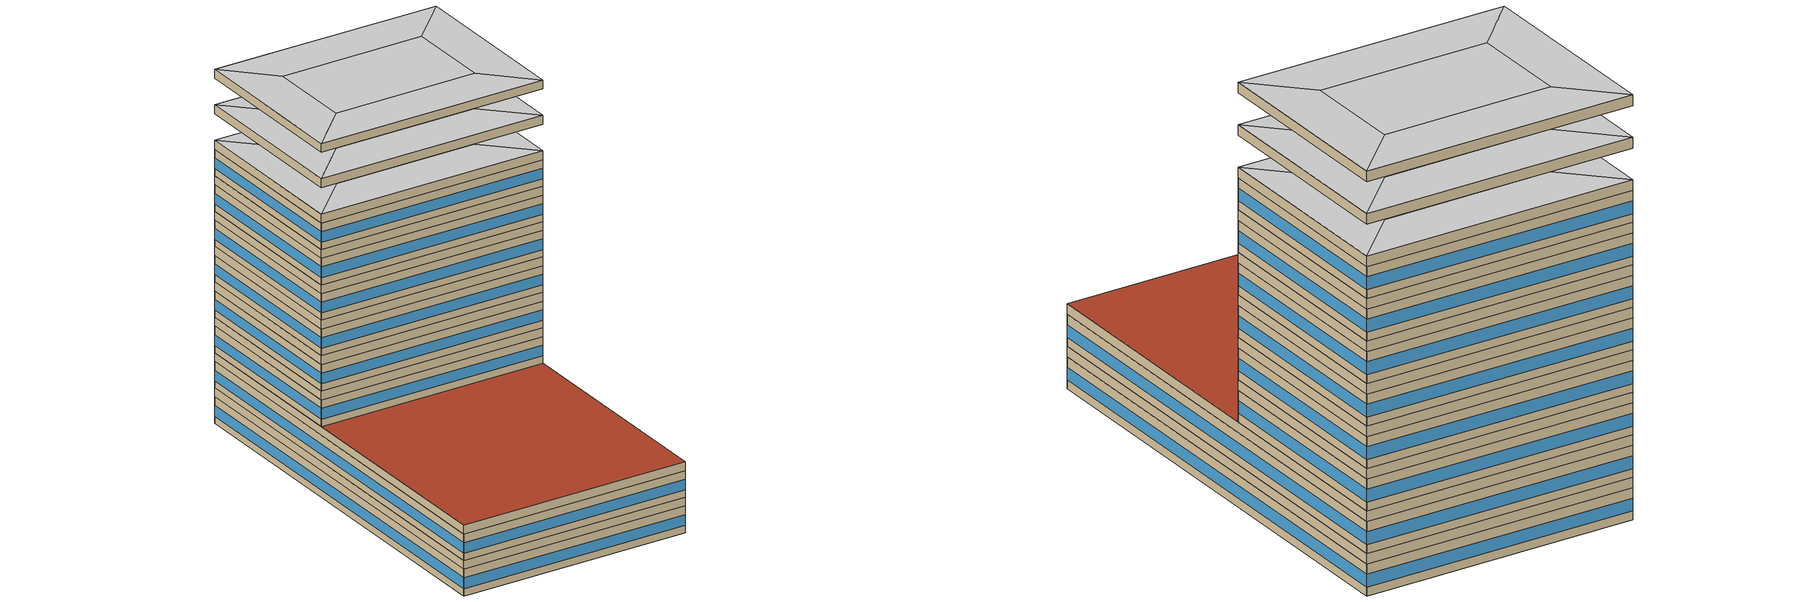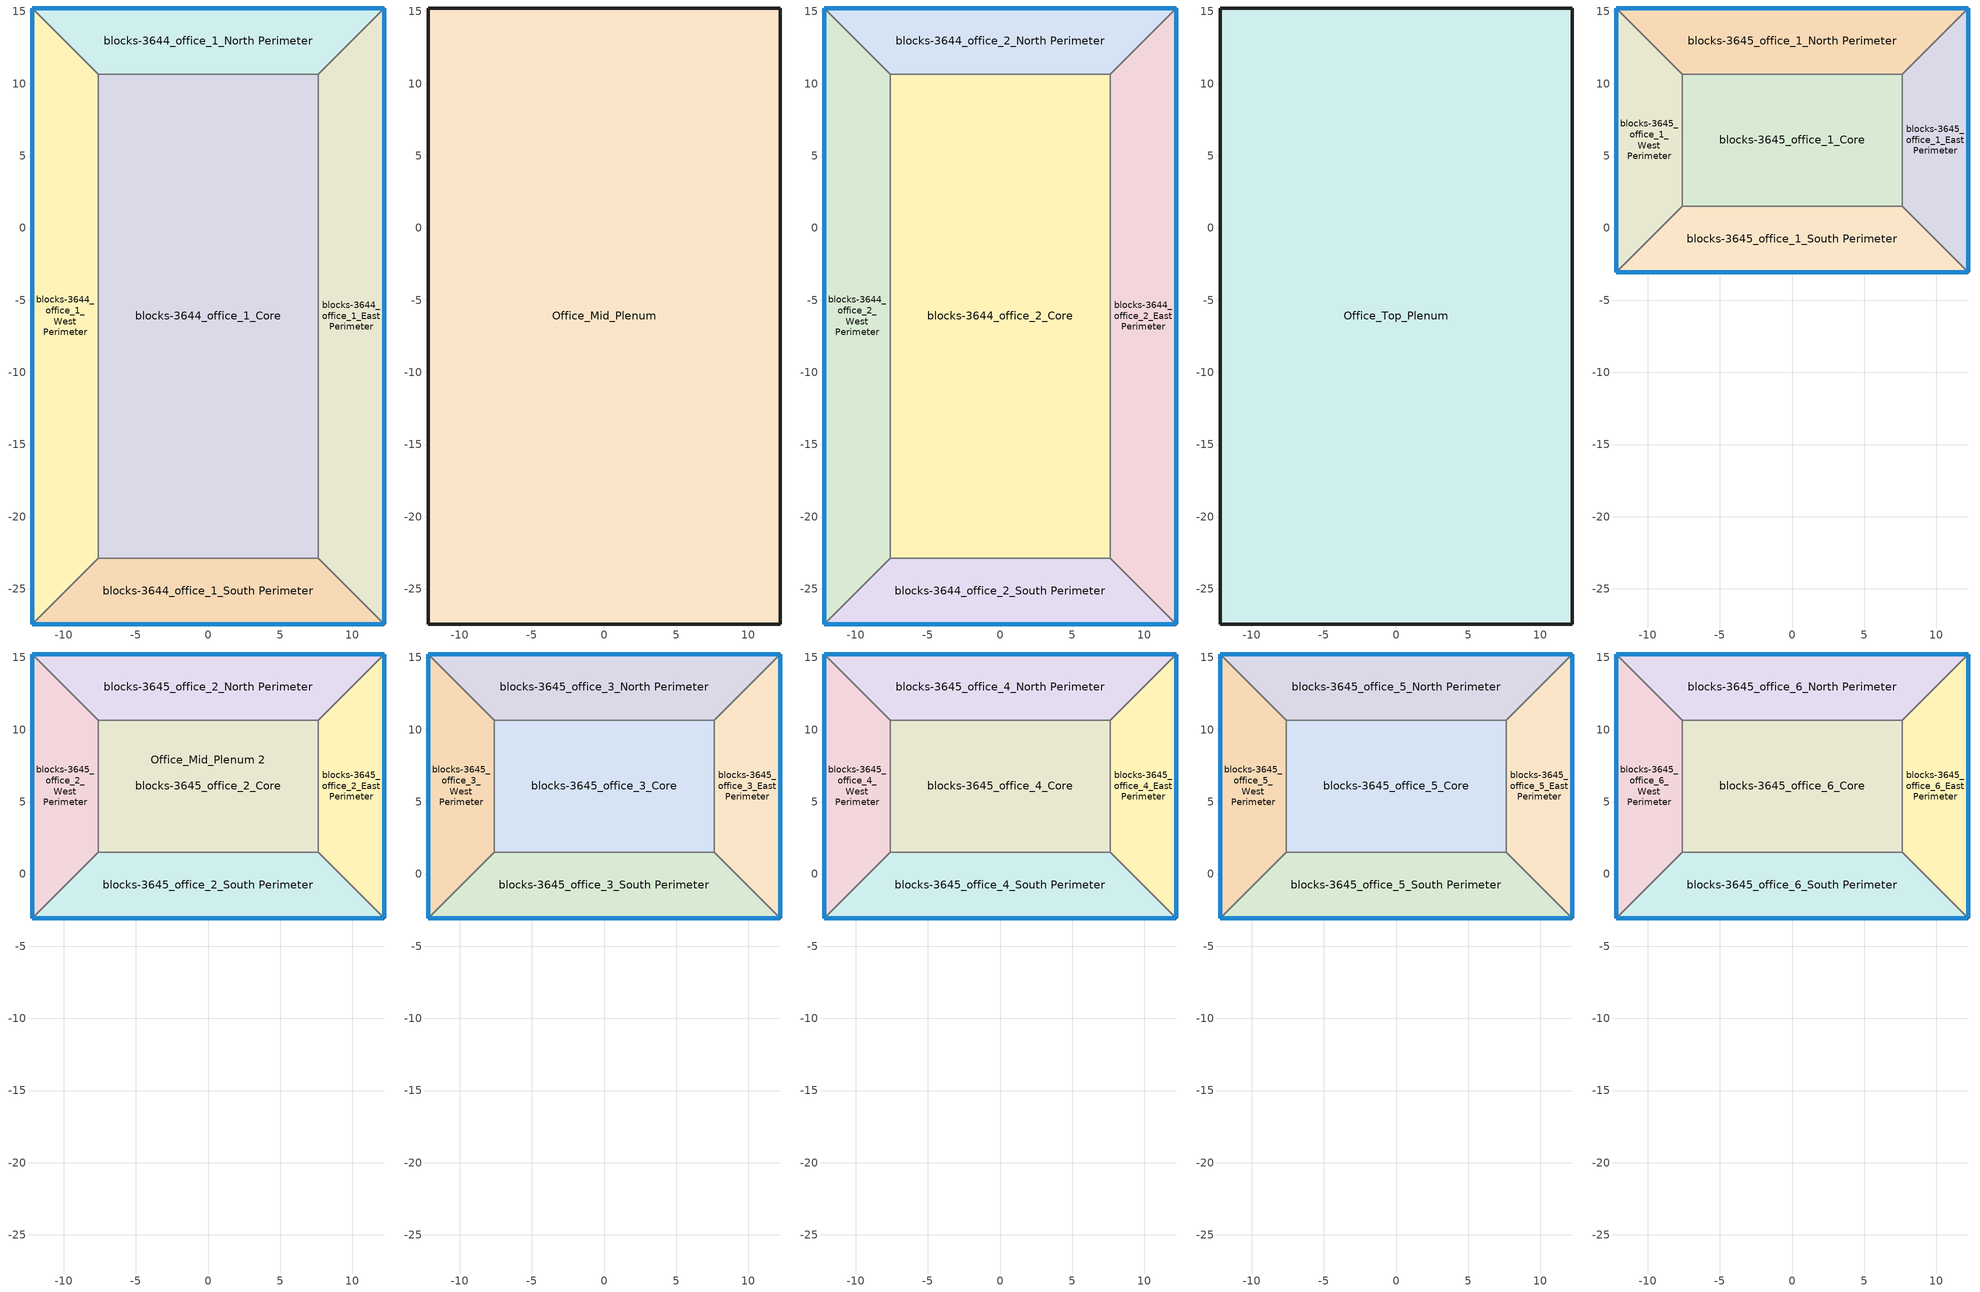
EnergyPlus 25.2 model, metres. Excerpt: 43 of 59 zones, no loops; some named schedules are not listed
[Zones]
blocks-3644_office_1_West Perimeter
 floor ground (Construction Ffactor Ground Floor 2): -12.19,-27.43 -12.19,15.24 -7.62,10.67 -7.62,-22.86 z0
 wall outside (Siding_Steel_Frame_Wall): -12.19,15.24 -12.19,-27.43 z0:2.74
 wall to blocks-3644_office_1_North Perimeter (Standard_Int-Wall): -7.62,10.67 -12.19,15.24 z0:2.74
 wall to blocks-3644_office_1_Core (Standard_Int-Wall): -7.62,-22.86 -7.62,10.67 z0:2.74
 wall to blocks-3644_office_1_South Perimeter (Standard_Int-Wall): -12.19,-27.43 -7.62,-22.86 z0:2.74
 window (fenestration_1.7034789676901698_0.4171_0.7): -12.19,15.21 -12.19,-27.41 z0.76:1.86
blocks-3644_office_1_North Perimeter
 floor ground (Construction Ffactor Ground Floor 3): -12.19,15.24 12.19,15.24 7.62,10.67 -7.62,10.67 z0
 wall outside (Siding_Steel_Frame_Wall): 12.19,15.24 -12.19,15.24 z0:2.74
 wall to blocks-3644_office_1_East Perimeter (Standard_Int-Wall): 7.62,10.67 12.19,15.24 z0:2.74
 wall to blocks-3644_office_1_Core (Standard_Int-Wall): -7.62,10.67 7.62,10.67 z0:2.74
 window (fenestration_1.7034789676901698_0.51_0.7): 12.17,15.24 -12.17,15.24 z0.76:1.86
blocks-3644_office_1_East Perimeter
 floor ground (Construction Ffactor Ground Floor 2): 12.19,15.24 12.19,-27.43 7.62,-22.86 7.62,10.67 z0
 wall outside (Siding_Steel_Frame_Wall): 12.19,-27.43 12.19,15.24 z0:2.74
 wall to blocks-3644_office_1_South Perimeter (Standard_Int-Wall): 7.62,-22.86 12.19,-27.43 z0:2.74
 wall to blocks-3644_office_1_Core (Standard_Int-Wall): 7.62,10.67 7.62,-22.86 z0:2.74
 window (fenestration_1.7034789676901698_0.4171_0.7): 12.19,-27.41 12.19,15.21 z0.76:1.86
blocks-3644_office_1_South Perimeter
 floor ground (Construction Ffactor Ground Floor 3): 12.19,-27.43 -12.19,-27.43 -7.62,-22.86 7.62,-22.86 z0
 wall outside (Siding_Steel_Frame_Wall): -12.19,-27.43 12.19,-27.43 z0:2.74
 wall to blocks-3644_office_1_Core (Standard_Int-Wall): 7.62,-22.86 -7.62,-22.86 z0:2.74
 window (fenestration_1.7034789676901698_0.4171_0.7): -12.17,-27.43 12.17,-27.43 z0.76:1.86
blocks-3644_office_1_Core
 floor ground (Construction Ffactor Ground Floor 4): -7.62,-22.86 -7.62,10.67 7.62,10.67 7.62,-22.86 z0
Office_Mid_Plenum
 floor to blocks-3644_office_1_West Perimeter (INT-FLOOR-TOPSIDE): -12.19,15.24 -7.62,10.67 -7.62,-22.86 -12.19,-27.43 z2.74
 floor to blocks-3644_office_1_North Perimeter (INT-FLOOR-TOPSIDE): 12.19,15.24 7.62,10.67 -7.62,10.67 -12.19,15.24 z2.74
 floor to blocks-3644_office_1_East Perimeter (INT-FLOOR-TOPSIDE): 12.19,15.24 12.19,-27.43 7.62,-22.86 7.62,10.67 z2.74
 floor to blocks-3644_office_1_South Perimeter (INT-FLOOR-TOPSIDE): 7.62,-22.86 12.19,-27.43 -12.19,-27.43 -7.62,-22.86 z2.74
 floor to blocks-3644_office_1_Core (INT-FLOOR-TOPSIDE): 7.62,10.67 7.62,-22.86 -7.62,-22.86 -7.62,10.67 z2.74
 wall outside (Siding_Steel_Frame_Wall): -12.19,15.24 -12.19,-27.43 12.19,-27.43 12.19,15.24 -12.19,15.24 z2.74:3.66
blocks-3644_office_2_West Perimeter
 floor to Office_Mid_Plenum (INT-FLOOR-TOPSIDE): -12.19,15.24 -7.62,10.67 -7.62,-22.86 -12.19,-27.43 z3.66
 wall outside (Siding_Steel_Frame_Wall): -12.19,15.24 -12.19,-27.43 z3.66:6.4
 wall to blocks-3644_office_2_North Perimeter (Standard_Int-Wall): -7.62,10.67 -12.19,15.24 z3.66:6.4
 wall to blocks-3644_office_2_Core (Standard_Int-Wall): -7.62,-22.86 -7.62,10.67 z3.66:6.4
 wall to blocks-3644_office_2_South Perimeter (Standard_Int-Wall): -12.19,-27.43 -7.62,-22.86 z3.66:6.4
 window (fenestration_1.7034789676901698_0.4171_0.7): -12.19,15.21 -12.19,-27.41 z4.42:5.52
blocks-3644_office_2_North Perimeter
 floor to Office_Mid_Plenum (INT-FLOOR-TOPSIDE): 12.19,15.24 7.62,10.67 -7.62,10.67 -12.19,15.24 z3.66
 wall outside (Siding_Steel_Frame_Wall): 12.19,15.24 -12.19,15.24 z3.66:6.4
 wall to blocks-3644_office_2_East Perimeter (Standard_Int-Wall): 7.62,10.67 12.19,15.24 z3.66:6.4
 wall to blocks-3644_office_2_Core (Standard_Int-Wall): -7.62,10.67 7.62,10.67 z3.66:6.4
 window (fenestration_1.7034789676901698_0.51_0.7): 12.17,15.24 -12.17,15.24 z4.42:5.52
blocks-3644_office_2_East Perimeter
 floor to Office_Mid_Plenum (INT-FLOOR-TOPSIDE): 12.19,15.24 12.19,-27.43 7.62,-22.86 7.62,10.67 z3.66
 wall outside (Siding_Steel_Frame_Wall): 12.19,-27.43 12.19,15.24 z3.66:6.4
 wall to blocks-3644_office_2_South Perimeter (Standard_Int-Wall): 7.62,-22.86 12.19,-27.43 z3.66:6.4
 wall to blocks-3644_office_2_Core (Standard_Int-Wall): 7.62,10.67 7.62,-22.86 z3.66:6.4
 window (fenestration_1.7034789676901698_0.4171_0.7): 12.19,-27.41 12.19,15.21 z4.42:5.52
blocks-3644_office_2_South Perimeter
 floor to Office_Mid_Plenum (INT-FLOOR-TOPSIDE): 7.62,-22.86 12.19,-27.43 -12.19,-27.43 -7.62,-22.86 z3.66
 wall outside (Siding_Steel_Frame_Wall): -12.19,-27.43 12.19,-27.43 z3.66:6.4
 wall to blocks-3644_office_2_Core (Standard_Int-Wall): 7.62,-22.86 -7.62,-22.86 z3.66:6.4
 window (fenestration_1.7034789676901698_0.4171_0.7): -12.17,-27.43 12.17,-27.43 z4.42:5.52
blocks-3644_office_2_Core
 floor to Office_Mid_Plenum (INT-FLOOR-TOPSIDE): -7.62,-22.86 -7.62,10.67 7.62,10.67 7.62,-22.86 z3.66
Office_Top_Plenum
 floor to blocks-3644_office_2_West Perimeter (INT-FLOOR-TOPSIDE): -12.19,15.24 -7.62,10.67 -7.62,-22.86 -12.19,-27.43 z6.4
 floor to blocks-3644_office_2_North Perimeter (INT-FLOOR-TOPSIDE): 12.19,15.24 7.62,10.67 -7.62,10.67 -12.19,15.24 z6.4
 floor to blocks-3644_office_2_East Perimeter (INT-FLOOR-TOPSIDE): 12.19,15.24 12.19,-27.43 7.62,-22.86 7.62,10.67 z6.4
 floor to blocks-3644_office_2_South Perimeter (INT-FLOOR-TOPSIDE): 7.62,-22.86 12.19,-27.43 -12.19,-27.43 -7.62,-22.86 z6.4
 floor to blocks-3644_office_2_Core (INT-FLOOR-TOPSIDE): 7.62,10.67 7.62,-22.86 -7.62,-22.86 -7.62,10.67 z6.4
 wall outside (Siding_Steel_Frame_Wall): -12.19,15.24 -12.19,-27.43 12.19,-27.43 12.19,15.24 -12.19,15.24 z6.4:7.32
 roof outside (IEAD_Metal_Deck): 12.19,-27.43 12.19,-3.05 -12.19,-3.05 -12.19,-27.43 z7.32
blocks-3645_office_1_West Perimeter
 floor to Office_Top_Plenum (INT-FLOOR-TOPSIDE): -12.19,15.24 -7.62,10.67 -7.62,1.52 -12.19,-3.05 z7.32
 wall outside (Siding_Steel_Frame_Wall): -12.19,15.24 -12.19,-3.05 z7.32:10.06
 wall to blocks-3645_office_1_North Perimeter (Standard_Int-Wall): -7.62,10.67 -12.19,15.24 z7.32:10.06
 wall to blocks-3645_office_1_Core (Standard_Int-Wall): -7.62,1.52 -7.62,10.67 z7.32:10.06
 wall to blocks-3645_office_1_South Perimeter (Standard_Int-Wall): -12.19,-3.05 -7.62,1.52 z7.32:10.06
 window (fenestration_1.7034789676901698_0.4171_0.7): -12.19,15.21 -12.19,-3.02 z8.08:9.18
blocks-3645_office_1_North Perimeter
 floor to Office_Top_Plenum (INT-FLOOR-TOPSIDE): 12.19,15.24 7.62,10.67 -7.62,10.67 -12.19,15.24 z7.32
 wall outside (Siding_Steel_Frame_Wall): 12.19,15.24 -12.19,15.24 z7.32:10.06
 wall to blocks-3645_office_1_East Perimeter (Standard_Int-Wall): 7.62,10.67 12.19,15.24 z7.32:10.06
 wall to blocks-3645_office_1_Core (Standard_Int-Wall): -7.62,10.67 7.62,10.67 z7.32:10.06
 window (fenestration_1.7034789676901698_0.51_0.7): 12.17,15.24 -12.17,15.24 z8.08:9.18
blocks-3645_office_1_East Perimeter
 floor to Office_Top_Plenum (INT-FLOOR-TOPSIDE): 12.19,15.24 12.19,-3.05 7.62,1.52 7.62,10.67 z7.32
 wall outside (Siding_Steel_Frame_Wall): 12.19,-3.05 12.19,15.24 z7.32:10.06
 wall to blocks-3645_office_1_South Perimeter (Standard_Int-Wall): 7.62,1.52 12.19,-3.05 z7.32:10.06
 wall to blocks-3645_office_1_Core (Standard_Int-Wall): 7.62,10.67 7.62,1.52 z7.32:10.06
 window (fenestration_1.7034789676901698_0.4171_0.7): 12.19,-3.02 12.19,15.21 z8.08:9.18
blocks-3645_office_1_South Perimeter
 floor to Office_Top_Plenum (INT-FLOOR-TOPSIDE): 7.62,1.52 12.19,-3.05 -12.19,-3.05 -7.62,1.52 z7.32
 wall outside (Siding_Steel_Frame_Wall): -12.19,-3.05 12.19,-3.05 z7.32:10.06
 wall to blocks-3645_office_1_Core (Standard_Int-Wall): 7.62,1.52 -7.62,1.52 z7.32:10.06
 window (fenestration_1.7034789676901698_0.4171_0.7): -12.17,-3.05 12.17,-3.05 z8.08:9.18
blocks-3645_office_1_Core
 floor to Office_Top_Plenum (INT-FLOOR-TOPSIDE): -7.62,1.52 -7.62,10.67 7.62,10.67 7.62,1.52 z7.32
Office_Mid_Plenum 2
 floor to blocks-3645_office_1_West Perimeter (INT-FLOOR-TOPSIDE): -12.19,15.24 -7.62,10.67 -7.62,1.52 -12.19,-3.05 z10.06
 floor to blocks-3645_office_2_West Perimeter (INT-FLOOR-TOPSIDE): -12.19,15.24 -7.62,10.67 -7.62,1.52 -12.19,-3.05 z13.72
 floor to blocks-3645_office_3_West Perimeter (INT-FLOOR-TOPSIDE): -12.19,15.24 -7.62,10.67 -7.62,1.52 -12.19,-3.05 z17.37
 floor to blocks-3645_office_4_West Perimeter (INT-FLOOR-TOPSIDE): -12.19,15.24 -7.62,10.67 -7.62,1.52 -12.19,-3.05 z21.03
 floor to blocks-3645_office_5_West Perimeter (INT-FLOOR-TOPSIDE): -12.19,15.24 -7.62,10.67 -7.62,1.52 -12.19,-3.05 z24.69
 floor to blocks-3645_office_6_West Perimeter (INT-FLOOR-TOPSIDE): -12.19,15.24 -7.62,10.67 -7.62,1.52 -12.19,-3.05 z28.35
 floor to blocks-3645_office_7_West Perimeter (INT-FLOOR-TOPSIDE): -12.19,15.24 -7.62,10.67 -7.62,1.52 -12.19,-3.05 z32
 floor to blocks-3645_office_8_West Perimeter (INT-FLOOR-TOPSIDE): -12.19,15.24 -7.62,10.67 -7.62,1.52 -12.19,-3.05 z35.66
 floor to blocks-3645_office_1_North Perimeter (INT-FLOOR-TOPSIDE): 12.19,15.24 7.62,10.67 -7.62,10.67 -12.19,15.24 z10.06
 floor to blocks-3645_office_1_East Perimeter (INT-FLOOR-TOPSIDE): 12.19,15.24 12.19,-3.05 7.62,1.52 7.62,10.67 z10.06
 floor to blocks-3645_office_1_South Perimeter (INT-FLOOR-TOPSIDE): 7.62,1.52 12.19,-3.05 -12.19,-3.05 -7.62,1.52 z10.06
 floor to blocks-3645_office_1_Core (INT-FLOOR-TOPSIDE): 7.62,10.67 7.62,1.52 -7.62,1.52 -7.62,10.67 z10.06
 floor to blocks-3645_office_2_North Perimeter (INT-FLOOR-TOPSIDE): 12.19,15.24 7.62,10.67 -7.62,10.67 -12.19,15.24 z13.72
 floor to blocks-3645_office_2_East Perimeter (INT-FLOOR-TOPSIDE): 12.19,15.24 12.19,-3.05 7.62,1.52 7.62,10.67 z13.72
 floor to blocks-3645_office_2_South Perimeter (INT-FLOOR-TOPSIDE): 7.62,1.52 12.19,-3.05 -12.19,-3.05 -7.62,1.52 z13.72
 floor to blocks-3645_office_2_Core (INT-FLOOR-TOPSIDE): 7.62,10.67 7.62,1.52 -7.62,1.52 -7.62,10.67 z13.72
 floor to blocks-3645_office_3_North Perimeter (INT-FLOOR-TOPSIDE): 12.19,15.24 7.62,10.67 -7.62,10.67 -12.19,15.24 z17.37
 floor to blocks-3645_office_3_East Perimeter (INT-FLOOR-TOPSIDE): 12.19,15.24 12.19,-3.05 7.62,1.52 7.62,10.67 z17.37
 floor to blocks-3645_office_3_South Perimeter (INT-FLOOR-TOPSIDE): 7.62,1.52 12.19,-3.05 -12.19,-3.05 -7.62,1.52 z17.37
 floor to blocks-3645_office_3_Core (INT-FLOOR-TOPSIDE): 7.62,10.67 7.62,1.52 -7.62,1.52 -7.62,10.67 z17.37
 floor to blocks-3645_office_4_North Perimeter (INT-FLOOR-TOPSIDE): 12.19,15.24 7.62,10.67 -7.62,10.67 -12.19,15.24 z21.03
 floor to blocks-3645_office_4_East Perimeter (INT-FLOOR-TOPSIDE): 12.19,15.24 12.19,-3.05 7.62,1.52 7.62,10.67 z21.03
 floor to blocks-3645_office_4_South Perimeter (INT-FLOOR-TOPSIDE): 7.62,1.52 12.19,-3.05 -12.19,-3.05 -7.62,1.52 z21.03
 floor to blocks-3645_office_4_Core (INT-FLOOR-TOPSIDE): 7.62,10.67 7.62,1.52 -7.62,1.52 -7.62,10.67 z21.03
 floor to blocks-3645_office_5_North Perimeter (INT-FLOOR-TOPSIDE): 12.19,15.24 7.62,10.67 -7.62,10.67 -12.19,15.24 z24.69
 floor to blocks-3645_office_5_East Perimeter (INT-FLOOR-TOPSIDE): 12.19,15.24 12.19,-3.05 7.62,1.52 7.62,10.67 z24.69
 floor to blocks-3645_office_5_South Perimeter (INT-FLOOR-TOPSIDE): 7.62,1.52 12.19,-3.05 -12.19,-3.05 -7.62,1.52 z24.69
 floor to blocks-3645_office_5_Core (INT-FLOOR-TOPSIDE): 7.62,10.67 7.62,1.52 -7.62,1.52 -7.62,10.67 z24.69
 floor to blocks-3645_office_6_North Perimeter (INT-FLOOR-TOPSIDE): 12.19,15.24 7.62,10.67 -7.62,10.67 -12.19,15.24 z28.35
 floor to blocks-3645_office_6_East Perimeter (INT-FLOOR-TOPSIDE): 12.19,15.24 12.19,-3.05 7.62,1.52 7.62,10.67 z28.35
 floor to blocks-3645_office_6_South Perimeter (INT-FLOOR-TOPSIDE): 7.62,1.52 12.19,-3.05 -12.19,-3.05 -7.62,1.52 z28.35
 floor to blocks-3645_office_6_Core (INT-FLOOR-TOPSIDE): 7.62,10.67 7.62,1.52 -7.62,1.52 -7.62,10.67 z28.35
 floor to blocks-3645_office_7_North Perimeter (INT-FLOOR-TOPSIDE): 12.19,15.24 7.62,10.67 -7.62,10.67 -12.19,15.24 z32
 floor to blocks-3645_office_7_East Perimeter (INT-FLOOR-TOPSIDE): 12.19,15.24 12.19,-3.05 7.62,1.52 7.62,10.67 z32
 floor to blocks-3645_office_7_South Perimeter (INT-FLOOR-TOPSIDE): 7.62,1.52 12.19,-3.05 -12.19,-3.05 -7.62,1.52 z32
 floor to blocks-3645_office_7_Core (INT-FLOOR-TOPSIDE): 7.62,10.67 7.62,1.52 -7.62,1.52 -7.62,10.67 z32
 floor to blocks-3645_office_8_North Perimeter (INT-FLOOR-TOPSIDE): 12.19,15.24 7.62,10.67 -7.62,10.67 -12.19,15.24 z35.66
 floor to blocks-3645_office_8_East Perimeter (INT-FLOOR-TOPSIDE): 12.19,15.24 12.19,-3.05 7.62,1.52 7.62,10.67 z35.66
 floor to blocks-3645_office_8_South Perimeter (INT-FLOOR-TOPSIDE): 7.62,1.52 12.19,-3.05 -12.19,-3.05 -7.62,1.52 z35.66
 floor to blocks-3645_office_8_Core (INT-FLOOR-TOPSIDE): 7.62,10.67 7.62,1.52 -7.62,1.52 -7.62,10.67 z35.66
 wall outside (Siding_Steel_Frame_Wall): -12.19,15.24 -12.19,-3.05 12.19,-3.05 12.19,15.24 -12.19,15.24 z10.06:10.97; -12.19,15.24 -12.19,-3.05 12.19,-3.05 12.19,15.24 -12.19,15.24 z13.72:14.63; -12.19,15.24 -12.19,-3.05 12.19,-3.05 12.19,15.24 -12.19,15.24 z17.37:18.29; -12.19,15.24 -12.19,-3.05 12.19,-3.05 12.19,15.24 -12.19,15.24 z21.03:21.95; -12.19,15.24 -12.19,-3.05 12.19,-3.05 12.19,15.24 -12.19,15.24 z24.69:25.6; -12.19,15.24 -12.19,-3.05 12.19,-3.05 12.19,15.24 -12.19,15.24 z28.35:29.26; -12.19,15.24 -12.19,-3.05 12.19,-3.05 12.19,15.24 -12.19,15.24 z32:32.92; -12.19,15.24 -12.19,-3.05 12.19,-3.05 12.19,15.24 -12.19,15.24 z35.66:36.58
 ceiling to blocks-3645_office_7_West Perimeter (INT-FLOOR-UNDERSIDE): -12.19,-3.05 -7.62,1.52 -7.62,10.67 -12.19,15.24 z29.26
 ceiling to blocks-3645_office_8_West Perimeter (INT-FLOOR-UNDERSIDE): -12.19,-3.05 -7.62,1.52 -7.62,10.67 -12.19,15.24 z32.92
 ceiling to blocks-3645_office_9_West Perimeter (INT-FLOOR-UNDERSIDE): -12.19,-3.05 -7.62,1.52 -7.62,10.67 -12.19,15.24 z36.58
 ceiling to blocks-3645_office_7_North Perimeter (INT-FLOOR-UNDERSIDE): 7.62,10.67 12.19,15.24 -12.19,15.24 -7.62,10.67 z29.26
 ceiling to blocks-3645_office_7_East Perimeter (INT-FLOOR-UNDERSIDE): 12.19,-3.05 12.19,15.24 7.62,10.67 7.62,1.52 z29.26
 ceiling to blocks-3645_office_7_South Perimeter (INT-FLOOR-UNDERSIDE): 12.19,-3.05 7.62,1.52 -7.62,1.52 -12.19,-3.05 z29.26
 ceiling to blocks-3645_office_7_Core (INT-FLOOR-UNDERSIDE): 7.62,1.52 7.62,10.67 -7.62,10.67 -7.62,1.52 z29.26
 ceiling to blocks-3645_office_8_North Perimeter (INT-FLOOR-UNDERSIDE): 7.62,10.67 12.19,15.24 -12.19,15.24 -7.62,10.67 z32.92
 ceiling to blocks-3645_office_8_East Perimeter (INT-FLOOR-UNDERSIDE): 12.19,-3.05 12.19,15.24 7.62,10.67 7.62,1.52 z32.92
 ceiling to blocks-3645_office_8_South Perimeter (INT-FLOOR-UNDERSIDE): 12.19,-3.05 7.62,1.52 -7.62,1.52 -12.19,-3.05 z32.92
 ceiling to blocks-3645_office_8_Core (INT-FLOOR-UNDERSIDE): 7.62,1.52 7.62,10.67 -7.62,10.67 -7.62,1.52 z32.92
 ceiling to blocks-3645_office_9_North Perimeter (INT-FLOOR-UNDERSIDE): 7.62,10.67 12.19,15.24 -12.19,15.24 -7.62,10.67 z36.58
 ceiling to blocks-3645_office_9_East Perimeter (INT-FLOOR-UNDERSIDE): 12.19,-3.05 12.19,15.24 7.62,10.67 7.62,1.52 z36.58
 ceiling to blocks-3645_office_9_South Perimeter (INT-FLOOR-UNDERSIDE): 12.19,-3.05 7.62,1.52 -7.62,1.52 -12.19,-3.05 z36.58
 ceiling to blocks-3645_office_9_Core (INT-FLOOR-UNDERSIDE): 7.62,1.52 7.62,10.67 -7.62,10.67 -7.62,1.52 z36.58
blocks-3645_office_2_West Perimeter
 floor to Office_Mid_Plenum 2 (INT-FLOOR-TOPSIDE): -12.19,15.24 -7.62,10.67 -7.62,1.52 -12.19,-3.05 z10.97
 wall outside (Siding_Steel_Frame_Wall): -12.19,15.24 -12.19,-3.05 z10.97:13.72
 wall to blocks-3645_office_2_North Perimeter (Standard_Int-Wall): -7.62,10.67 -12.19,15.24 z10.97:13.72
 wall to blocks-3645_office_2_Core (Standard_Int-Wall): -7.62,1.52 -7.62,10.67 z10.97:13.72
 wall to blocks-3645_office_2_South Perimeter (Standard_Int-Wall): -12.19,-3.05 -7.62,1.52 z10.97:13.72
 window (fenestration_1.7034789676901698_0.4171_0.7): -12.19,15.21 -12.19,-3.02 z11.73:12.84
blocks-3645_office_2_North Perimeter
 floor to Office_Mid_Plenum 2 (INT-FLOOR-TOPSIDE): 12.19,15.24 7.62,10.67 -7.62,10.67 -12.19,15.24 z10.97
 wall outside (Siding_Steel_Frame_Wall): 12.19,15.24 -12.19,15.24 z10.97:13.72
 wall to blocks-3645_office_2_East Perimeter (Standard_Int-Wall): 7.62,10.67 12.19,15.24 z10.97:13.72
 wall to blocks-3645_office_2_Core (Standard_Int-Wall): -7.62,10.67 7.62,10.67 z10.97:13.72
 window (fenestration_1.7034789676901698_0.51_0.7): 12.17,15.24 -12.17,15.24 z11.73:12.83
blocks-3645_office_2_East Perimeter
 floor to Office_Mid_Plenum 2 (INT-FLOOR-TOPSIDE): 12.19,15.24 12.19,-3.05 7.62,1.52 7.62,10.67 z10.97
 wall outside (Siding_Steel_Frame_Wall): 12.19,-3.05 12.19,15.24 z10.97:13.72
 wall to blocks-3645_office_2_South Perimeter (Standard_Int-Wall): 7.62,1.52 12.19,-3.05 z10.97:13.72
 wall to blocks-3645_office_2_Core (Standard_Int-Wall): 7.62,10.67 7.62,1.52 z10.97:13.72
 window (fenestration_1.7034789676901698_0.4171_0.7): 12.19,-3.02 12.19,15.21 z11.73:12.84
blocks-3645_office_2_South Perimeter
 floor to Office_Mid_Plenum 2 (INT-FLOOR-TOPSIDE): 7.62,1.52 12.19,-3.05 -12.19,-3.05 -7.62,1.52 z10.97
 wall outside (Siding_Steel_Frame_Wall): -12.19,-3.05 12.19,-3.05 z10.97:13.72
 wall to blocks-3645_office_2_Core (Standard_Int-Wall): 7.62,1.52 -7.62,1.52 z10.97:13.72
 window (fenestration_1.7034789676901698_0.4171_0.7): -12.17,-3.05 12.17,-3.05 z11.73:12.83
blocks-3645_office_2_Core
 floor to Office_Mid_Plenum 2 (INT-FLOOR-TOPSIDE): -7.62,1.52 -7.62,10.67 7.62,10.67 7.62,1.52 z10.97
blocks-3645_office_3_West Perimeter
 floor to Office_Mid_Plenum 2 (INT-FLOOR-TOPSIDE): -12.19,15.24 -7.62,10.67 -7.62,1.52 -12.19,-3.05 z14.63
 wall outside (Siding_Steel_Frame_Wall): -12.19,15.24 -12.19,-3.05 z14.63:17.37
 wall to blocks-3645_office_3_North Perimeter (Standard_Int-Wall): -7.62,10.67 -12.19,15.24 z14.63:17.37
 wall to blocks-3645_office_3_Core (Standard_Int-Wall): -7.62,1.52 -7.62,10.67 z14.63:17.37
 wall to blocks-3645_office_3_South Perimeter (Standard_Int-Wall): -12.19,-3.05 -7.62,1.52 z14.63:17.37
 window (fenestration_1.7034789676901698_0.4171_0.7): -12.19,15.21 -12.19,-3.02 z15.39:16.49
blocks-3645_office_3_North Perimeter
 floor to Office_Mid_Plenum 2 (INT-FLOOR-TOPSIDE): 12.19,15.24 7.62,10.67 -7.62,10.67 -12.19,15.24 z14.63
 wall outside (Siding_Steel_Frame_Wall): 12.19,15.24 -12.19,15.24 z14.63:17.37
 wall to blocks-3645_office_3_East Perimeter (Standard_Int-Wall): 7.62,10.67 12.19,15.24 z14.63:17.37
 wall to blocks-3645_office_3_Core (Standard_Int-Wall): -7.62,10.67 7.62,10.67 z14.63:17.37
 window (fenestration_1.7034789676901698_0.51_0.7): 12.17,15.24 -12.17,15.24 z15.39:16.49
blocks-3645_office_3_East Perimeter
 floor to Office_Mid_Plenum 2 (INT-FLOOR-TOPSIDE): 12.19,15.24 12.19,-3.05 7.62,1.52 7.62,10.67 z14.63
 wall outside (Siding_Steel_Frame_Wall): 12.19,-3.05 12.19,15.24 z14.63:17.37
 wall to blocks-3645_office_3_South Perimeter (Standard_Int-Wall): 7.62,1.52 12.19,-3.05 z14.63:17.37
 wall to blocks-3645_office_3_Core (Standard_Int-Wall): 7.62,10.67 7.62,1.52 z14.63:17.37
 window (fenestration_1.7034789676901698_0.4171_0.7): 12.19,-3.02 12.19,15.21 z15.39:16.49
blocks-3645_office_3_South Perimeter
 floor to Office_Mid_Plenum 2 (INT-FLOOR-TOPSIDE): 7.62,1.52 12.19,-3.05 -12.19,-3.05 -7.62,1.52 z14.63
 wall outside (Siding_Steel_Frame_Wall): -12.19,-3.05 12.19,-3.05 z14.63:17.37
 wall to blocks-3645_office_3_Core (Standard_Int-Wall): 7.62,1.52 -7.62,1.52 z14.63:17.37
 window (fenestration_1.7034789676901698_0.4171_0.7): -12.17,-3.05 12.17,-3.05 z15.39:16.49
blocks-3645_office_3_Core
 floor to Office_Mid_Plenum 2 (INT-FLOOR-TOPSIDE): -7.62,1.52 -7.62,10.67 7.62,10.67 7.62,1.52 z14.63
blocks-3645_office_4_West Perimeter
 floor to Office_Mid_Plenum 2 (INT-FLOOR-TOPSIDE): -12.19,15.24 -7.62,10.67 -7.62,1.52 -12.19,-3.05 z18.29
 wall outside (Siding_Steel_Frame_Wall): -12.19,15.24 -12.19,-3.05 z18.29:21.03
 wall to blocks-3645_office_4_North Perimeter (Standard_Int-Wall): -7.62,10.67 -12.19,15.24 z18.29:21.03
 wall to blocks-3645_office_4_Core (Standard_Int-Wall): -7.62,1.52 -7.62,10.67 z18.29:21.03
 wall to blocks-3645_office_4_South Perimeter (Standard_Int-Wall): -12.19,-3.05 -7.62,1.52 z18.29:21.03
 window (fenestration_1.7034789676901698_0.4171_0.7): -12.19,15.21 -12.19,-3.02 z19.05:20.15
blocks-3645_office_4_North Perimeter
 floor to Office_Mid_Plenum 2 (INT-FLOOR-TOPSIDE): 12.19,15.24 7.62,10.67 -7.62,10.67 -12.19,15.24 z18.29
 wall outside (Siding_Steel_Frame_Wall): 12.19,15.24 -12.19,15.24 z18.29:21.03
 wall to blocks-3645_office_4_East Perimeter (Standard_Int-Wall): 7.62,10.67 12.19,15.24 z18.29:21.03
 wall to blocks-3645_office_4_Core (Standard_Int-Wall): -7.62,10.67 7.62,10.67 z18.29:21.03
 window (fenestration_1.7034789676901698_0.51_0.7): 12.17,15.24 -12.17,15.24 z19.05:20.15
blocks-3645_office_4_East Perimeter
 floor to Office_Mid_Plenum 2 (INT-FLOOR-TOPSIDE): 12.19,15.24 12.19,-3.05 7.62,1.52 7.62,10.67 z18.29
 wall outside (Siding_Steel_Frame_Wall): 12.19,-3.05 12.19,15.24 z18.29:21.03
 wall to blocks-3645_office_4_South Perimeter (Standard_Int-Wall): 7.62,1.52 12.19,-3.05 z18.29:21.03
 wall to blocks-3645_office_4_Core (Standard_Int-Wall): 7.62,10.67 7.62,1.52 z18.29:21.03
 window (fenestration_1.7034789676901698_0.4171_0.7): 12.19,-3.02 12.19,15.21 z19.05:20.15
blocks-3645_office_4_South Perimeter
 floor to Office_Mid_Plenum 2 (INT-FLOOR-TOPSIDE): 7.62,1.52 12.19,-3.05 -12.19,-3.05 -7.62,1.52 z18.29
 wall outside (Siding_Steel_Frame_Wall): -12.19,-3.05 12.19,-3.05 z18.29:21.03
 wall to blocks-3645_office_4_Core (Standard_Int-Wall): 7.62,1.52 -7.62,1.52 z18.29:21.03
 window (fenestration_1.7034789676901698_0.4171_0.7): -12.17,-3.05 12.17,-3.05 z19.05:20.15
blocks-3645_office_4_Core
 floor to Office_Mid_Plenum 2 (INT-FLOOR-TOPSIDE): -7.62,1.52 -7.62,10.67 7.62,10.67 7.62,1.52 z18.29
blocks-3645_office_5_West Perimeter
 floor to Office_Mid_Plenum 2 (INT-FLOOR-TOPSIDE): -12.19,15.24 -7.62,10.67 -7.62,1.52 -12.19,-3.05 z21.95
 wall outside (Siding_Steel_Frame_Wall): -12.19,15.24 -12.19,-3.05 z21.95:24.69
 wall to blocks-3645_office_5_North Perimeter (Standard_Int-Wall): -7.62,10.67 -12.19,15.24 z21.95:24.69
 wall to blocks-3645_office_5_Core (Standard_Int-Wall): -7.62,1.52 -7.62,10.67 z21.95:24.69
 wall to blocks-3645_office_5_South Perimeter (Standard_Int-Wall): -12.19,-3.05 -7.62,1.52 z21.95:24.69
 window (fenestration_1.7034789676901698_0.4171_0.7): -12.19,15.21 -12.19,-3.02 z22.71:23.81
blocks-3645_office_5_North Perimeter
 floor to Office_Mid_Plenum 2 (INT-FLOOR-TOPSIDE): 12.19,15.24 7.62,10.67 -7.62,10.67 -12.19,15.24 z21.95
 wall outside (Siding_Steel_Frame_Wall): 12.19,15.24 -12.19,15.24 z21.95:24.69
 wall to blocks-3645_office_5_East Perimeter (Standard_Int-Wall): 7.62,10.67 12.19,15.24 z21.95:24.69
 wall to blocks-3645_office_5_Core (Standard_Int-Wall): -7.62,10.67 7.62,10.67 z21.95:24.69
 window (fenestration_1.7034789676901698_0.51_0.7): 12.17,15.24 -12.17,15.24 z22.71:23.81
blocks-3645_office_5_East Perimeter
 floor to Office_Mid_Plenum 2 (INT-FLOOR-TOPSIDE): 12.19,15.24 12.19,-3.05 7.62,1.52 7.62,10.67 z21.95
 wall outside (Siding_Steel_Frame_Wall): 12.19,-3.05 12.19,15.24 z21.95:24.69
 wall to blocks-3645_office_5_South Perimeter (Standard_Int-Wall): 7.62,1.52 12.19,-3.05 z21.95:24.69
 wall to blocks-3645_office_5_Core (Standard_Int-Wall): 7.62,10.67 7.62,1.52 z21.95:24.69
 window (fenestration_1.7034789676901698_0.4171_0.7): 12.19,-3.02 12.19,15.21 z22.71:23.81
blocks-3645_office_5_South Perimeter
 floor to Office_Mid_Plenum 2 (INT-FLOOR-TOPSIDE): 7.62,1.52 12.19,-3.05 -12.19,-3.05 -7.62,1.52 z21.95
 wall outside (Siding_Steel_Frame_Wall): -12.19,-3.05 12.19,-3.05 z21.95:24.69
 wall to blocks-3645_office_5_Core (Standard_Int-Wall): 7.62,1.52 -7.62,1.52 z21.95:24.69
 window (fenestration_1.7034789676901698_0.4171_0.7): -12.17,-3.05 12.17,-3.05 z22.71:23.81
blocks-3645_office_5_Core
 floor to Office_Mid_Plenum 2 (INT-FLOOR-TOPSIDE): -7.62,1.52 -7.62,10.67 7.62,10.67 7.62,1.52 z21.95
blocks-3645_office_6_West Perimeter
 floor to Office_Mid_Plenum 2 (INT-FLOOR-TOPSIDE): -12.19,15.24 -7.62,10.67 -7.62,1.52 -12.19,-3.05 z25.6
 wall outside (Siding_Steel_Frame_Wall): -12.19,15.24 -12.19,-3.05 z25.6:28.35
 wall to blocks-3645_office_6_North Perimeter (Standard_Int-Wall): -7.62,10.67 -12.19,15.24 z25.6:28.35
 wall to blocks-3645_office_6_Core (Standard_Int-Wall): -7.62,1.52 -7.62,10.67 z25.6:28.35
 wall to blocks-3645_office_6_South Perimeter (Standard_Int-Wall): -12.19,-3.05 -7.62,1.52 z25.6:28.35
 window (fenestration_1.7034789676901698_0.4171_0.7): -12.19,15.21 -12.19,-3.02 z26.37:27.47
blocks-3645_office_6_North Perimeter
 floor to Office_Mid_Plenum 2 (INT-FLOOR-TOPSIDE): 12.19,15.24 7.62,10.67 -7.62,10.67 -12.19,15.24 z25.6
 wall outside (Siding_Steel_Frame_Wall): 12.19,15.24 -12.19,15.24 z25.6:28.35
 wall to blocks-3645_office_6_East Perimeter (Standard_Int-Wall): 7.62,10.67 12.19,15.24 z25.6:28.35
 wall to blocks-3645_office_6_Core (Standard_Int-Wall): -7.62,10.67 7.62,10.67 z25.6:28.35
 window (fenestration_1.7034789676901698_0.51_0.7): 12.17,15.24 -12.17,15.24 z26.37:27.46
blocks-3645_office_6_East Perimeter
 floor to Office_Mid_Plenum 2 (INT-FLOOR-TOPSIDE): 12.19,15.24 12.19,-3.05 7.62,1.52 7.62,10.67 z25.6
 wall outside (Siding_Steel_Frame_Wall): 12.19,-3.05 12.19,15.24 z25.6:28.35
 wall to blocks-3645_office_6_South Perimeter (Standard_Int-Wall): 7.62,1.52 12.19,-3.05 z25.6:28.35
 wall to blocks-3645_office_6_Core (Standard_Int-Wall): 7.62,10.67 7.62,1.52 z25.6:28.35
 window (fenestration_1.7034789676901698_0.4171_0.7): 12.19,-3.02 12.19,15.21 z26.37:27.47
blocks-3645_office_6_South Perimeter
 floor to Office_Mid_Plenum 2 (INT-FLOOR-TOPSIDE): 7.62,1.52 12.19,-3.05 -12.19,-3.05 -7.62,1.52 z25.6
 wall outside (Siding_Steel_Frame_Wall): -12.19,-3.05 12.19,-3.05 z25.6:28.35
 wall to blocks-3645_office_6_Core (Standard_Int-Wall): 7.62,1.52 -7.62,1.52 z25.6:28.35
 window (fenestration_1.7034789676901698_0.4171_0.7): -12.17,-3.05 12.17,-3.05 z26.37:27.46
blocks-3645_office_6_Core
 floor to Office_Mid_Plenum 2 (INT-FLOOR-TOPSIDE): -7.62,1.52 -7.62,10.67 7.62,10.67 7.62,1.52 z25.6
[Building]
Large Office-VAV-HW-Reheat Min Req
[Site:GroundTemperature:BuildingSurface]
19.527, 19.502, 19.536, 19.598, 20.002, 21.64, 22.225, 22.375, 21.449, 20.121, 19.802, 19.633
[Site:Location]
CHICAGO_IL_USA_WMO_725300: Elevation=190; Latitude=42; Longitude=-87.88; Time zone=-6
[Site:WaterMainsTemperature]
Annual average outdoor air temperature=9.69; Calculation method=Correlation; Maximum difference in monthly average outdoor air temperatures=28.1
[SizingPeriod:DesignDay] Barometric pressure=99063; Day of month=21; Daylight saving time indicator=No; Humidity condition type=WetBulb; Rain indicator=No; Snow indicator=No; Solar model indicator=ASHRAEClearSky
Name | Daily dry bulb temperature range | Day type | Maximum dry bulb temperature | Month | Sky clearness | Wetbulb or dewpoint at maximum dry bulb | Wind direction | Wind speed
CHICAGO Ann Clg 1% Condns DB=>MWB | 10.7 | SummerDesignDay | 31.5 | 7 | 1 | 23 | 230 | 5.3
CHICAGO Ann Htg 99% Condns DB | 0 | WinterDesignDay | -17.3 | 1 | 0 | -17.3 | 270 | 4.9
[Construction]
IEAD_Metal_Deck: Roof Membrane, IEAD Roof Insulation, Metal Decking
INT-FLOOR-TOPSIDE: 1/2IN Gypsum, 4IN CONCRETE HW, CP02 CARPET PAD
INT-FLOOR-UNDERSIDE: CP02 CARPET PAD, 4IN CONCRETE HW, 1/2IN Gypsum
Siding_Steel_Frame_Wall: Wood Siding, Steel Frame Wall Insulation, 1/2IN Gypsum
Standard_Int-Wall: 1/2IN Gypsum, 1/2IN Gypsum
fenestration_1.7034789676901698_0.51_0.7: Glazing Layer 1
fenestration_1.7034789676901698_0.4171_0.7: Glazing Layer
[Construction:FfactorGroundFloor] F factor=0.93474
Name | Area | Perimeterexposed
Construction Ffactor Ground Floor 2 | 174.1932 | 42.672
Construction Ffactor Ground Floor 3 | 90.5805 | 24.384
Construction Ffactor Ground Floor 4 | 510.967 | 0
[Material] Thermal absorptance=0.9
Name | Conductivity | Density | Roughness | Solar absorptance | Specific heat | Thickness | Visible absorptance
1/2IN Gypsum | 0.16 | 784.9 | Smooth | 0.92 | 830 | 0.0127 | 0.92
4IN CONCRETE HW | 1.311 | 2240 | Rough | 0.7 | 836.8 | 0.1016 | 0.7
IEAD Roof Insulation | 0.049 | 265 | MediumRough | 0.7 | 836.8 | 0.316696 | 0.7
Metal Decking | 45.006 | 7680 | MediumSmooth | 0.7 | 418.4 | 0.0015 | 0.3
Roof Membrane | 0.16 | 1121.29 | VeryRough | 0.7 | 1460 | 0.0095 | 0.7
Steel Frame Wall Insulation | 0.049 | 265 | MediumRough | 0.7 | 836.8 | 0.148554 | 0.7
Wood Siding | 0.11 | 544.62 | MediumSmooth | 0.78 | 1210 | 0.01 | 0.78
[Material:NoMass]
CP02 CARPET PAD: Roughness=VeryRough; Solar absorptance=0.7; Thermal absorptance=0.9; Thermal resistance=0.2165; Visible absorptance=0.8
[WindowMaterial:SimpleGlazingSystem] U factor=1.70348; Visible transmittance=0.7
Name | Solar heat gain coefficient
Glazing Layer | 0.4171
Glazing Layer 1 | 0.51
[AvailabilityManager:NightCycle]
Availability Manager Night Cycle 1: Applicability schedule=Always_On; Control type=CycleOnAny; Cycling run time=3600; Cycling run time control type=FixedRunTime; Fan schedule=AirLoop air_handlers-2963_Sched_Ruleset; Thermostat tolerance=0.2
[AvailabilityManager:Scheduled]
OA_System-AirLoop air_handlers-2963 Availability Manager: Schedule=Always On Discrete
[Lights] Design level calculation method=Watts/Area; End use subcategory=General; Fraction radiant=0.37; Fraction replaceable=1; Fraction visible=0.18; Schedule=Office_Lighting_Schedule
Name | Watts per floor area | Zone or zonelist or space or spacelist
Office_Lights 1 | 7.10343 | blocks-3644_office_1_West Perimeter
Office_Lights 2 | 7.10343 | blocks-3644_office_1_North Perimeter
Office_Lights 3 | 7.10343 | blocks-3644_office_1_East Perimeter
Office_Lights 4 | 7.10343 | blocks-3644_office_1_South Perimeter
Office_Lights 5 | 7.10343 | blocks-3644_office_1_Core
Office_Lights 6 | 7.10343 | blocks-3644_office_2_West Perimeter
Office_Lights 7 | 7.10343 | blocks-3644_office_2_North Perimeter
Office_Lights 8 | 7.10343 | blocks-3644_office_2_East Perimeter
Office_Lights 9 | 7.10343 | blocks-3644_office_2_South Perimeter
Office_Lights 10 | 7.10343 | blocks-3644_office_2_Core
Office_Lights 11 | 7.10413 | blocks-3645_office_1_West Perimeter
Office_Lights 12 | 7.10413 | blocks-3645_office_1_North Perimeter
Office_Lights 13 | 7.10413 | blocks-3645_office_1_East Perimeter
Office_Lights 14 | 7.10413 | blocks-3645_office_1_South Perimeter
Office_Lights 15 | 7.10413 | blocks-3645_office_1_Core
Office_Lights 16 | 7.10413 | blocks-3645_office_2_West Perimeter
Office_Lights 17 | 7.10413 | blocks-3645_office_2_North Perimeter
Office_Lights 18 | 7.10413 | blocks-3645_office_2_East Perimeter
Office_Lights 19 | 7.10413 | blocks-3645_office_2_South Perimeter
Office_Lights 20 | 7.10413 | blocks-3645_office_2_Core
Office_Lights 21 | 7.10413 | blocks-3645_office_3_West Perimeter
Office_Lights 22 | 7.10413 | blocks-3645_office_3_North Perimeter
Office_Lights 23 | 7.10413 | blocks-3645_office_3_East Perimeter
Office_Lights 24 | 7.10413 | blocks-3645_office_3_South Perimeter
Office_Lights 25 | 7.10413 | blocks-3645_office_3_Core
Office_Lights 26 | 7.10413 | blocks-3645_office_4_West Perimeter
Office_Lights 27 | 7.10413 | blocks-3645_office_4_North Perimeter
Office_Lights 28 | 7.10413 | blocks-3645_office_4_East Perimeter
Office_Lights 29 | 7.10413 | blocks-3645_office_4_South Perimeter
Office_Lights 30 | 7.10413 | blocks-3645_office_4_Core
Office_Lights 31 | 7.10413 | blocks-3645_office_5_West Perimeter
Office_Lights 32 | 7.10413 | blocks-3645_office_5_North Perimeter
Office_Lights 33 | 7.10413 | blocks-3645_office_5_East Perimeter
Office_Lights 34 | 7.10413 | blocks-3645_office_5_South Perimeter
Office_Lights 35 | 7.10413 | blocks-3645_office_5_Core
Office_Lights 36 | 7.10413 | blocks-3645_office_6_West Perimeter
Office_Lights 37 | 7.10413 | blocks-3645_office_6_North Perimeter
Office_Lights 38 | 7.10413 | blocks-3645_office_6_East Perimeter
Office_Lights 39 | 7.10413 | blocks-3645_office_6_South Perimeter
Office_Lights 40 | 7.10413 | blocks-3645_office_6_Core
[Zone]
Name | Part of total floor area
Office_Mid_Plenum; Office_Mid_Plenum 2; Office_Top_Plenum | No
blocks-3644_office_1_Core; blocks-3644_office_1_East Perimeter; blocks-3644_office_1_North Perimeter; blocks-3644_office_1_South Perimeter; blocks-3644_office_1_West Perimeter; blocks-3644_office_2_Core; blocks-3644_office_2_East Perimeter; blocks-3644_office_2_North Perimeter; blocks-3644_office_2_South Perimeter; blocks-3644_office_2_West Perimeter; blocks-3645_office_1_Core; blocks-3645_office_1_East Perimeter; blocks-3645_office_1_North Perimeter; blocks-3645_office_1_South Perimeter; blocks-3645_office_1_West Perimeter; blocks-3645_office_2_Core; blocks-3645_office_2_East Perimeter; blocks-3645_office_2_North Perimeter; blocks-3645_office_2_South Perimeter; blocks-3645_office_2_West Perimeter; blocks-3645_office_3_Core; blocks-3645_office_3_East Perimeter; blocks-3645_office_3_North Perimeter; blocks-3645_office_3_South Perimeter; blocks-3645_office_3_West Perimeter; blocks-3645_office_4_Core; blocks-3645_office_4_East Perimeter; blocks-3645_office_4_North Perimeter; blocks-3645_office_4_South Perimeter; blocks-3645_office_4_West Perimeter; blocks-3645_office_5_Core; blocks-3645_office_5_East Perimeter; blocks-3645_office_5_North Perimeter; blocks-3645_office_5_South Perimeter; blocks-3645_office_5_West Perimeter; blocks-3645_office_6_Core; blocks-3645_office_6_East Perimeter; blocks-3645_office_6_North Perimeter; blocks-3645_office_6_South Perimeter; blocks-3645_office_6_West Perimeter
[ZoneInfiltration:DesignFlowRate]
Office_Infiltration 1: Constant term coefficient=0; Design flow rate calculation method=Flow/ExteriorArea; Flow rate per exterior surface area=0.00022783; Schedule=Office_Infiltration_Schedule; Velocity term coefficient=0.224; Zone or zonelist or space or spacelist=Office_Mid_Plenum
[Schedule:Constant]
Always On Discrete: Hourly value=1
[Schedule:Day:Interval]
Always_On_Default; Always_On_Summer_Design_Day; Always_On_Winter_Design_Day: 24:00, 1, No
Office_Hvac_Schedule_Saturday 1: 01:00, 0, 02:00, 0, 03:00, 0, 04:00, 0, 05:00, 0, 06:00, 1, 07:00, 1, 08:00, 1, 09:00, 1, 10:00, 1, 11:00, 1, 12:00, 1, 13:00, 1, 14:00, 1, 15:00, 1, 16:00, 1, 17:00, 1, 18:00, 0, 19:00, 0, 20:00, 0, 21:00, 0, 22:00, 0, 23:00, 0, 24:00, 0, No
Office_Hvac_Schedule_Summer_Design_Day 1; Office_Hvac_Schedule_Week_Day 1: 01:00, 0, 02:00, 0, 03:00, 0, 04:00, 0, 05:00, 0, 06:00, 1, 07:00, 1, 08:00, 1, 09:00, 1, 10:00, 1, 11:00, 1, 12:00, 1, 13:00, 1, 14:00, 1, 15:00, 1, 16:00, 1, 17:00, 1, 18:00, 1, 19:00, 1, 20:00, 1, 21:00, 1, 22:00, 1, 23:00, 0, 24:00, 0, No
Office_Infiltration_Schedule_Saturday; Office_Infiltration_Schedule_Winter_Design_Day: 01:00, 1, 02:00, 1, 03:00, 1, 04:00, 1, 05:00, 1, 06:00, 0.25, 07:00, 0.25, 08:00, 0.25, 09:00, 0.25, 10:00, 0.25, 11:00, 0.25, 12:00, 0.25, 13:00, 0.25, 14:00, 0.25, 15:00, 0.25, 16:00, 0.25, 17:00, 0.25, 18:00, 0.25, 19:00, 1, 20:00, 1, 21:00, 1, 22:00, 1, 23:00, 1, 24:00, 1, No
Office_Infiltration_Schedule_Summer_Design_Day: 01:00, 1, 02:00, 1, 03:00, 1, 04:00, 1, 05:00, 1, 06:00, 0.25, 07:00, 0.25, 08:00, 0.25, 09:00, 0.25, 10:00, 0.25, 11:00, 0.25, 12:00, 0.25, 13:00, 0.25, 14:00, 0.25, 15:00, 0.25, 16:00, 0.25, 17:00, 0.25, 18:00, 0.25, 19:00, 0.25, 20:00, 0.25, 21:00, 0.25, 22:00, 0.25, 23:00, 0.25, 24:00, 0.25, No
Office_Infiltration_Schedule_Sunday; Office_Lighting_Schedule_Summer_Design_Day: 01:00, 1, 02:00, 1, 03:00, 1, 04:00, 1, 05:00, 1, 06:00, 1, 07:00, 1, 08:00, 1, 09:00, 1, 10:00, 1, 11:00, 1, 12:00, 1, 13:00, 1, 14:00, 1, 15:00, 1, 16:00, 1, 17:00, 1, 18:00, 1, 19:00, 1, 20:00, 1, 21:00, 1, 22:00, 1, 23:00, 1, 24:00, 1, No
Office_Infiltration_Schedule_Week_Day: 01:00, 1, 02:00, 1, 03:00, 1, 04:00, 1, 05:00, 1, 06:00, 0.25, 07:00, 0.25, 08:00, 0.25, 09:00, 0.25, 10:00, 0.25, 11:00, 0.25, 12:00, 0.25, 13:00, 0.25, 14:00, 0.25, 15:00, 0.25, 16:00, 0.25, 17:00, 0.25, 18:00, 0.25, 19:00, 0.25, 20:00, 0.25, 21:00, 0.25, 22:00, 0.25, 23:00, 1, 24:00, 1, No
Office_Lighting_Schedule_Saturday: 01:00, 0.05, 02:00, 0.05, 03:00, 0.05, 04:00, 0.05, 05:00, 0.05, 06:00, 0.05, 07:00, 0.1, 08:00, 0.1, 09:00, 0.3, 10:00, 0.3, 11:00, 0.3, 12:00, 0.3, 13:00, 0.15, 14:00, 0.15, 15:00, 0.15, 16:00, 0.15, 17:00, 0.15, 18:00, 0.05, 19:00, 0.05, 20:00, 0.05, 21:00, 0.05, 22:00, 0.05, 23:00, 0.05, 24:00, 0.05, No
Office_Lighting_Schedule_Sunday: 01:00, 0.05, 02:00, 0.05, 03:00, 0.05, 04:00, 0.05, 05:00, 0.05, 06:00, 0.05, 07:00, 0.05, 08:00, 0.05, 09:00, 0.05, 10:00, 0.05, 11:00, 0.05, 12:00, 0.05, 13:00, 0.05, 14:00, 0.05, 15:00, 0.05, 16:00, 0.05, 17:00, 0.05, 18:00, 0.05, 19:00, 0.05, 20:00, 0.05, 21:00, 0.05, 22:00, 0.05, 23:00, 0.05, 24:00, 0.05, No
Office_Lighting_Schedule_Week_Day: 01:00, 0.05, 02:00, 0.05, 03:00, 0.05, 04:00, 0.05, 05:00, 0.05, 06:00, 0.1, 07:00, 0.1, 08:00, 0.3, 09:00, 0.9, 10:00, 0.9, 11:00, 0.9, 12:00, 0.9, 13:00, 0.9, 14:00, 0.9, 15:00, 0.9, 16:00, 0.9, 17:00, 0.9, 18:00, 0.5, 19:00, 0.3, 20:00, 0.3, 21:00, 0.2, 22:00, 0.2, 23:00, 0.1, 24:00, 0.05, No
Office_Lighting_Schedule_Winter_Design_Day: 01:00, 0, 02:00, 0, 03:00, 0, 04:00, 0, 05:00, 0, 06:00, 0, 07:00, 0, 08:00, 0, 09:00, 0, 10:00, 0, 11:00, 0, 12:00, 0, 13:00, 0, 14:00, 0, 15:00, 0, 16:00, 0, 17:00, 0, 18:00, 0, 19:00, 0, 20:00, 0, 21:00, 0, 22:00, 0, 23:00, 0, 24:00, 0, No
[Schedule:Week:Daily]
AirLoop air_handlers-2963_Sched_Ruleset Week Rule - Jan1-Jan3: Office_Hvac_Schedule_Week_Day 1, Office_Hvac_Schedule_Week_Day 1, Office_Hvac_Schedule_Week_Day 1, Office_Hvac_Schedule_Week_Day 1, Office_Hvac_Schedule_Week_Day 1, Office_Hvac_Schedule_Week_Day 1, Office_Hvac_Schedule_Saturday 1, Office_Hvac_Schedule_Week_Day 1, Office_Hvac_Schedule_Summer_Design_Day 1, Office_Hvac_Schedule_Winter_Design_Day 1, Office_Hvac_Schedule_Week_Day 1, Office_Hvac_Schedule_Week_Day 1
AirLoop air_handlers-2963_Sched_Ruleset Week Rule - Jan4-Dec31: Office_Hvac_Schedule_Sunday 1, Office_Hvac_Schedule_Week_Day 1, Office_Hvac_Schedule_Week_Day 1, Office_Hvac_Schedule_Week_Day 1, Office_Hvac_Schedule_Week_Day 1, Office_Hvac_Schedule_Week_Day 1, Office_Hvac_Schedule_Saturday 1, Office_Hvac_Schedule_Week_Day 1, Office_Hvac_Schedule_Summer_Design_Day 1, Office_Hvac_Schedule_Winter_Design_Day 1, Office_Hvac_Schedule_Week_Day 1, Office_Hvac_Schedule_Week_Day 1
Always_On Week Rule - Jan1-Dec31: Always_On_Default, Always_On_Default, Always_On_Default, Always_On_Default, Always_On_Default, Always_On_Default, Always_On_Default, Always_On_Default, Always_On_Summer_Design_Day, Always_On_Winter_Design_Day, Always_On_Default, Always_On_Default
Office_Infiltration_Schedule Week Rule - Jan1-Jan3: Office_Infiltration_Schedule_Week_Day, Office_Infiltration_Schedule_Week_Day, Office_Infiltration_Schedule_Week_Day, Office_Infiltration_Schedule_Week_Day, Office_Infiltration_Schedule_Week_Day, Office_Infiltration_Schedule_Week_Day, Office_Infiltration_Schedule_Saturday, Office_Infiltration_Schedule_Week_Day, Office_Infiltration_Schedule_Summer_Design_Day, Office_Infiltration_Schedule_Winter_Design_Day, Office_Infiltration_Schedule_Week_Day, Office_Infiltration_Schedule_Week_Day
Office_Infiltration_Schedule Week Rule - Jan4-Dec31: Office_Infiltration_Schedule_Sunday, Office_Infiltration_Schedule_Week_Day, Office_Infiltration_Schedule_Week_Day, Office_Infiltration_Schedule_Week_Day, Office_Infiltration_Schedule_Week_Day, Office_Infiltration_Schedule_Week_Day, Office_Infiltration_Schedule_Saturday, Office_Infiltration_Schedule_Week_Day, Office_Infiltration_Schedule_Summer_Design_Day, Office_Infiltration_Schedule_Winter_Design_Day, Office_Infiltration_Schedule_Week_Day, Office_Infiltration_Schedule_Week_Day
Office_Lighting_Schedule Week Rule - Jan1-Jan3: Office_Lighting_Schedule_Week_Day, Office_Lighting_Schedule_Week_Day, Office_Lighting_Schedule_Week_Day, Office_Lighting_Schedule_Week_Day, Office_Lighting_Schedule_Week_Day, Office_Lighting_Schedule_Week_Day, Office_Lighting_Schedule_Saturday, Office_Lighting_Schedule_Week_Day, Office_Lighting_Schedule_Summer_Design_Day, Office_Lighting_Schedule_Winter_Design_Day, Office_Lighting_Schedule_Week_Day, Office_Lighting_Schedule_Week_Day
Office_Lighting_Schedule Week Rule - Jan4-Dec31: Office_Lighting_Schedule_Sunday, Office_Lighting_Schedule_Week_Day, Office_Lighting_Schedule_Week_Day, Office_Lighting_Schedule_Week_Day, Office_Lighting_Schedule_Week_Day, Office_Lighting_Schedule_Week_Day, Office_Lighting_Schedule_Saturday, Office_Lighting_Schedule_Week_Day, Office_Lighting_Schedule_Summer_Design_Day, Office_Lighting_Schedule_Winter_Design_Day, Office_Lighting_Schedule_Week_Day, Office_Lighting_Schedule_Week_Day
[Schedule:Year]
AirLoop air_handlers-2963_Sched_Ruleset: AirLoop air_handlers-2963_Sched_Ruleset Week Rule - Jan1-Jan3, 1, 1, 1, 3, AirLoop air_handlers-2963_Sched_Ruleset Week Rule - Jan4-Dec31, 1, 4, 12, 31
Always_On: Always_On Week Rule - Jan1-Dec31, 1, 1, 12, 31
Office_Infiltration_Schedule: Office_Infiltration_Schedule Week Rule - Jan1-Jan3, 1, 1, 1, 3, Office_Infiltration_Schedule Week Rule - Jan4-Dec31, 1, 4, 12, 31
Office_Lighting_Schedule: Office_Lighting_Schedule Week Rule - Jan1-Jan3, 1, 1, 1, 3, Office_Lighting_Schedule Week Rule - Jan4-Dec31, 1, 4, 12, 31
